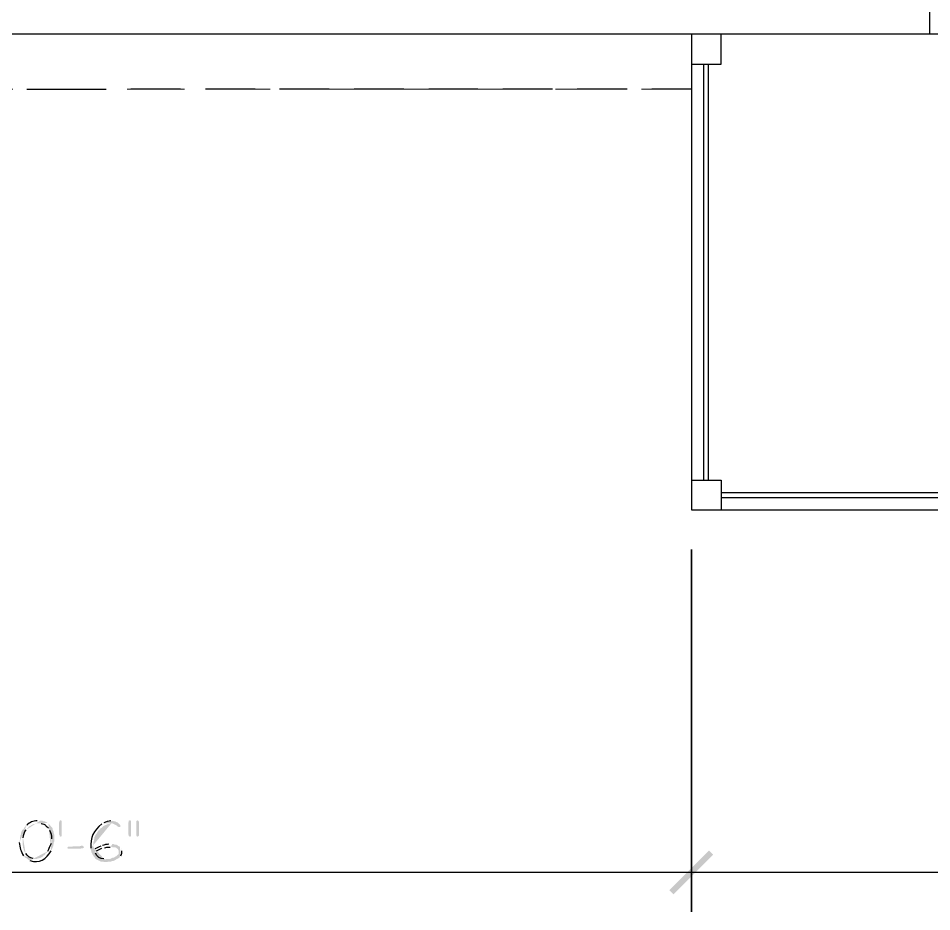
# Model space of a CAD drawing. Header units: inches. Extents: x -167 to 6071, y -6287 to -2731.
# Drawn here: x 787.1 to 879.2, y -6140.6 to -6050.5 of the extents above; entities that cross this region are included whole.
import ezdxf

# ---------------------------------------------------------------- set-up
doc = ezdxf.new("R2010")
doc.units = ezdxf.units.IN
doc.header["$LTSCALE"] = 96
doc.header["$MEASUREMENT"] = 0
doc.linetypes.add('Dash', pattern=[0.225, 0.15, -0.075])
doc.layers.add('Furniture', color=7, linetype='Continuous', lineweight=5, true_color=0x994d00)
doc.layers.add('PDF_Geometry', color=7, linetype='Continuous', true_color=0x4a4a4a)
doc.layers.add('PDF_Solid Fills', color=7, linetype='Continuous')

msp = doc.modelspace()

# ---------------------------------------------------------------- hatches: boundary and pattern name
at = {"layer": 'PDF_Solid Fills', "true_color": 0x4a4a4a, "transparency": 33554559}
h = msp.add_hatch(color=251, dxfattribs=at)
h.paths.add_polyline_path([(789.13, -6131.349), (788.97, -6131.402)], flags=0)
h.paths.add_polyline_path([(787.903, -6131.829), (787.797, -6131.882), (787.797, -6131.935), (787.69, -6132.042), (787.637, -6132.149), (787.583, -6132.255), (787.477, -6132.309), (787.423, -6132.415), (787.37, -6132.522), (787.317, -6132.682), (787.317, -6132.789), (787.263, -6132.895), (787.263, -6133.002), (787.21, -6133.109), (787.21, -6133.375), (787.157, -6133.482), (787.157, -6133.589)], flags=0)
h.paths.add_polyline_path([(787.583, -6134.922), (787.69, -6135.029), (787.69, -6135.082), (787.797, -6135.135), (787.903, -6135.189), (788.01, -6135.295), (788.81, -6135.242), (788.65, -6135.242), (788.543, -6135.189)], flags=0)
h.paths.add_polyline_path([(787.797, -6134.709), (787.743, -6134.602), (787.69, -6134.549), (787.637, -6134.442), (787.583, -6134.335), (787.583, -6134.229), (787.53, -6134.122), (787.53, -6133.962), (787.477, -6133.855), (787.477, -6133.269), (787.53, -6133.109)], flags=0)
h.paths.add_polyline_path([(787.85, -6132.309), (787.957, -6132.202), (788.063, -6132.095), (788.117, -6131.989), (788.223, -6131.935), (788.33, -6131.882), (788.383, -6131.829), (788.597, -6131.722), (788.703, -6131.722), (788.863, -6131.669), (789.077, -6131.669), (789.983, -6131.615), (789.93, -6131.562), (789.717, -6131.455), (789.61, -6131.455), (789.503, -6131.402), (789.237, -6131.402)], flags=0)
h = msp.add_hatch(color=251, dxfattribs=at)
h.paths.add_polyline_path([(789.983, -6131.615), (789.077, -6131.669), (789.343, -6131.669)], flags=0)
h.paths.add_polyline_path([(790.09, -6132.149), (790.143, -6132.255), (790.197, -6132.362)], flags=0)
h.paths.add_polyline_path([(790.41, -6133.215), (790.357, -6133.322), (790.357, -6133.695)], flags=0)
h.paths.add_polyline_path([(789.983, -6134.495), (789.93, -6134.602), (789.823, -6134.655), (789.77, -6134.762), (789.663, -6134.869), (789.557, -6134.922), (789.503, -6135.029), (789.397, -6135.082), (789.29, -6135.135), (789.13, -6135.189), (789.023, -6135.189), (788.917, -6135.242), (788.81, -6135.242), (788.01, -6135.295), (788.223, -6135.402)], flags=0)
h.paths.add_polyline_path([(790.357, -6134.442), (790.41, -6134.335), (790.463, -6134.229), (790.517, -6134.122), (790.517, -6134.015), (790.57, -6133.962), (790.57, -6133.855), (790.623, -6133.749), (790.623, -6133.589), (790.677, -6133.482), (790.677, -6132.789), (790.623, -6132.629), (790.623, -6132.522), (790.517, -6132.309), (790.517, -6132.202), (790.463, -6132.095), (790.303, -6131.935), (790.25, -6131.829), (790.197, -6131.775), (790.09, -6131.669)], flags=0)
for points in [[(791.423, -6131.615), (791.423, -6132.949), (791.317, -6133.002), (791.21, -6132.949), (791.21, -6132.842), (791.157, -6132.789), (791.157, -6131.615), (791.21, -6131.455), (791.21, -6131.402), (791.317, -6131.349), (791.423, -6131.402)], [(798.303, -6131.349), (798.197, -6131.402), (798.197, -6131.455), (798.143, -6131.615), (798.143, -6132.789), (798.197, -6132.842), (798.197, -6132.949), (798.303, -6133.002), (798.41, -6132.949), (798.41, -6131.402)], [(799.05, -6131.349), (798.997, -6131.402), (798.943, -6131.455), (798.943, -6132.842), (798.997, -6132.949), (799.05, -6133.002), (799.157, -6132.949), (799.21, -6132.895), (799.21, -6131.509), (799.157, -6131.402)], [(793.503, -6133.909), (793.397, -6133.909), (793.29, -6133.962), (792.597, -6133.962), (792.49, -6134.015), (792.063, -6134.015), (792.01, -6134.122), (792.063, -6134.229), (793.343, -6134.229), (793.397, -6134.175), (793.557, -6134.175), (793.663, -6134.122), (793.663, -6134.069), (793.61, -6133.962)]]:
    msp.add_hatch(color=251, dxfattribs=at).paths.add_polyline_path(points)
h = msp.add_hatch(color=251, dxfattribs=at)
h.paths.add_polyline_path([(795.583, -6131.669), (795.477, -6131.722)], flags=0)
h.paths.add_polyline_path([(794.357, -6134.175), (794.357, -6134.282), (794.677, -6134.282), (794.677, -6134.122), (794.623, -6134.015), (794.623, -6133.535), (794.677, -6133.429), (794.677, -6133.322), (794.73, -6133.215), (794.73, -6133.055), (794.783, -6132.949), (794.837, -6132.842), (794.89, -6132.735), (794.997, -6132.629), (795.05, -6132.522), (795.103, -6132.415), (795.21, -6132.362), (795.263, -6132.255), (795.37, -6132.149), (795.477, -6132.095), (795.583, -6131.989), (795.637, -6131.935), (795.743, -6131.882), (795.85, -6131.829), (796.01, -6131.775), (796.117, -6131.722), (796.223, -6131.722), (796.33, -6131.669), (796.437, -6131.669)], flags=0)
h = msp.add_hatch(color=251, dxfattribs=at)
h.paths.add_polyline_path([(796.437, -6131.402), (796.383, -6131.402)], flags=0)
h.paths.add_polyline_path([(795.69, -6131.615), (795.583, -6131.669), (796.543, -6131.669), (796.863, -6131.829), (796.97, -6131.882), (797.077, -6131.989), (797.13, -6131.989), (797.183, -6132.042), (797.343, -6132.042), (797.343, -6131.829), (797.29, -6131.775), (797.183, -6131.669), (797.077, -6131.562), (797.023, -6131.562), (796.81, -6131.455), (796.703, -6131.455), (796.597, -6131.402)], flags=0)
h = msp.add_hatch(color=251, dxfattribs=at)
h.paths.add_polyline_path([(796.383, -6133.749), (796.17, -6133.749)], flags=0)
h.paths.add_polyline_path([(795.53, -6133.909), (795.477, -6133.909), (795.37, -6133.962)], flags=0)
h.paths.add_polyline_path([(794.783, -6134.229), (794.677, -6134.282), (794.357, -6134.282), (794.41, -6134.442), (794.41, -6134.549), (794.463, -6134.655), (794.517, -6134.762), (794.57, -6134.869), (794.623, -6134.922), (794.677, -6135.029), (794.783, -6135.135), (794.837, -6135.242), (794.943, -6135.295), (795.85, -6135.295), (795.69, -6135.242)], flags=0)
h.paths.add_polyline_path([(794.837, -6134.655), (794.783, -6134.549), (794.837, -6134.495), (794.943, -6134.442)], flags=0)
h.paths.add_polyline_path([(795.477, -6134.175), (795.583, -6134.175), (795.743, -6134.122)], flags=0)
h.paths.add_polyline_path([(796.33, -6134.069), (796.437, -6134.015), (797.29, -6134.015), (797.183, -6133.962), (797.077, -6133.909), (797.023, -6133.855), (796.917, -6133.802), (796.757, -6133.802), (796.65, -6133.749), (796.543, -6133.749)], flags=0)
h = msp.add_hatch(color=251, dxfattribs=at)
h.paths.add_polyline_path([(797.29, -6134.015), (796.437, -6134.015), (796.543, -6134.069), (796.81, -6134.069), (796.917, -6134.122), (796.97, -6134.175), (797.077, -6134.229), (797.13, -6134.335), (797.183, -6134.442), (797.183, -6134.709), (797.13, -6134.815), (797.023, -6134.869), (796.917, -6134.975), (796.81, -6135.029), (796.757, -6135.082), (796.65, -6135.135), (796.543, -6135.135), (796.437, -6135.189), (796.33, -6135.242), (795.957, -6135.242), (795.85, -6135.295), (794.943, -6135.295), (795.37, -6135.509), (795.583, -6135.509), (795.69, -6135.562), (796.01, -6135.562), (796.17, -6135.509), (796.383, -6135.509), (796.543, -6135.455), (796.65, -6135.455), (796.863, -6135.349), (796.917, -6135.295), (797.13, -6135.189), (797.237, -6135.135), (797.29, -6135.029), (797.397, -6134.922)], flags=0)
h.paths.add_polyline_path([(797.503, -6134.442), (797.45, -6134.335), (797.45, -6134.229), (797.397, -6134.122)], flags=0)

# ---------------------------------------------------------------- linework, layer by layer
at = {"layer": 'Furniture', "linetype": 'Dash', "ltscale": 0.4, "transparency": 33554687}
msp.add_lwpolyline([(728.917, -6057.589), (854.943, -6057.589)], dxfattribs=at)
at = {"layer": 'PDF_Geometry', "color": 7}
for points in [[(796.917, -5961.109), (796.917, -6048.575), (856.917, -6048.575), (856.917, -6018.815), (860.437, -6018.815), (860.437, -6048.575), (878.943, -6048.575), (878.943, -6052.042), (791.903, -6052.042), (704.917, -6052.042), (704.917, -6048.575), (723.423, -6048.575), (723.423, -6018.815), (726.943, -6018.815), (726.943, -6048.575), (786.943, -6048.575), (786.943, -5961.109)], [(854.943, -6052.042), (854.943, -6100.042), (962.943, -6100.042), (962.943, -6052.042)], [(938.943, -6052.042), (878.943, -6052.042)]]:
    msp.add_lwpolyline(points, dxfattribs=at)
at = {"layer": 'PDF_Geometry'}
for points in [[(854.943, -6055.082), (857.93, -6055.082), (857.93, -6052.042)], [(856.17, -6097.055), (856.17, -6055.082)], [(856.65, -6097.055), (856.65, -6055.082)], [(787.903, -6057.589), (791.903, -6057.589), (795.903, -6057.589)], [(803.423, -6057.589), (798.41, -6057.589)], [(810.943, -6057.589), (805.93, -6057.589)], [(818.41, -6057.589), (813.397, -6057.589)], [(825.93, -6057.589), (820.917, -6057.589)], [(833.397, -6057.589), (828.437, -6057.589)], [(840.917, -6057.589), (835.903, -6057.589)], [(848.437, -6057.589), (843.423, -6057.589)], [(854.943, -6057.589), (850.943, -6057.589)], [(854.943, -6097.055), (857.93, -6097.055), (857.93, -6100.042)], [(959.903, -6098.335), (857.93, -6098.335)], [(959.903, -6098.815), (857.93, -6098.815)], [(559.423, -6136.575), (620.917, -6136.575), (728.917, -6136.575), (854.943, -6136.575), (962.943, -6136.575), (1024.437, -6136.575)]]:
    msp.add_lwpolyline(points, dxfattribs=at)
msp.add_lwpolyline([(854.943, -6140.575), (854.943, -6104.042)], close=True, dxfattribs=at)
for points in [[(788.97, -6131.402), (788.546, -6131.394), (788.221, -6131.553), (787.903, -6131.829)], [(789.343, -6131.669), (789.87, -6131.834), (789.686, -6131.76), (790.09, -6132.149)], [(796.383, -6131.402), (796.148, -6131.431), (795.903, -6131.487), (795.69, -6131.615)], [(787.53, -6133.109), (787.553, -6132.829), (787.673, -6132.536), (787.85, -6132.309)], [(790.197, -6132.362), (790.38, -6132.654), (790.369, -6132.856), (790.41, -6133.215)], [(795.477, -6131.722), (794.632, -6132.375), (794.293, -6133.108), (794.357, -6134.175)], [(787.157, -6133.589), (787.22, -6134.08), (787.27, -6134.507), (787.583, -6134.922)], [(788.223, -6135.402), (789.219, -6135.764), (789.847, -6135.247), (790.357, -6134.442)], [(790.357, -6133.695), (790.228, -6133.976), (790.14, -6134.21), (789.983, -6134.495)], [(795.37, -6133.962), (795.15, -6134.087), (794.996, -6134.13), (794.783, -6134.229)], [(794.943, -6134.442), (795.121, -6134.353), (795.299, -6134.264), (795.477, -6134.175)], [(796.17, -6133.749), (795.792, -6133.895), (796.031, -6133.69), (795.53, -6133.909)], [(795.743, -6134.122), (796.024, -6134.104), (795.87, -6134.039), (796.33, -6134.069)], [(797.397, -6134.922), (797.489, -6134.675), (797.517, -6134.709), (797.503, -6134.442)], [(788.543, -6135.189), (788.239, -6135.19), (787.993, -6134.911), (787.797, -6134.709)], [(795.69, -6135.242), (795.321, -6135.264), (794.944, -6135.009), (794.837, -6134.655)]]:
    msp.add_open_spline(points, degree=3, dxfattribs=at)
at = {"layer": 'PDF_Solid Fills', "color": 251, "true_color": 0x4a4a4a, "transparency": 33554559}
for points in [[(852.703, -6138.389), (853.13, -6138.815), (856.703, -6134.389)], [(856.703, -6134.389), (853.13, -6138.815), (852.703, -6138.389)], [(853.13, -6138.815), (856.703, -6134.389), (857.13, -6134.815)], [(857.13, -6134.815), (856.703, -6134.389), (853.13, -6138.815)]]:
    msp.add_solid(points, dxfattribs=at)

doc.saveas('drawing.dxf')
